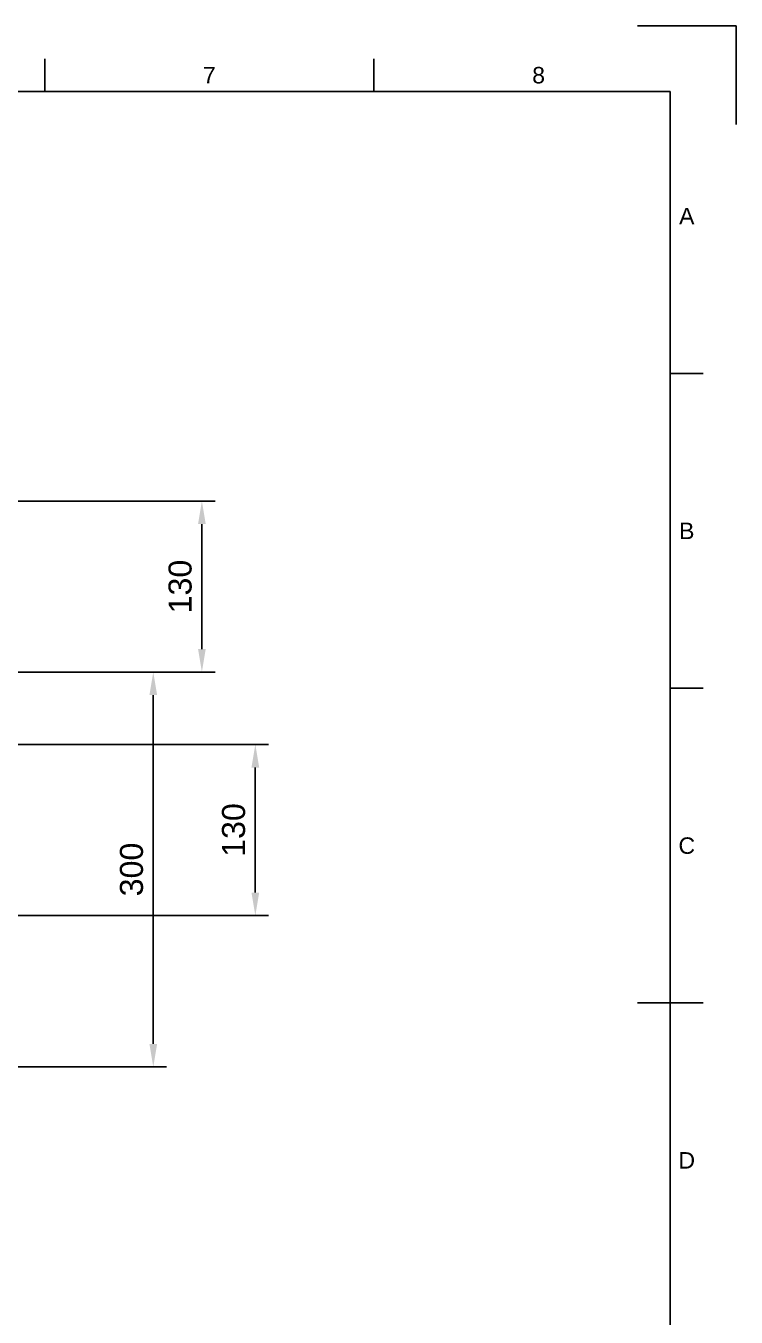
# Model space of a CAD drawing. Header units: millimetres. Extents: x 0 to 420, y 0 to 297.
# Drawn here: x 312.1 to 420, y 100.7 to 297 of the extents above; entities that cross this region are included whole.
import ezdxf
from ezdxf.enums import TextEntityAlignment as Align

# ---------------------------------------------------------------- set-up
doc = ezdxf.new("R2010")
doc.units = ezdxf.units.MM
doc.header["$LTSCALE"] = 0.75
doc.layers.add('Border', color=7, linetype='Continuous', lineweight=25)
doc.layers.add('Dimensions', color=7, linetype='Continuous', lineweight=25)
doc.styles.add('FusionTitle', font='arial.ttf')
doc.styles.get("Standard").update_dxf_attribs({"font": 'arial.ttf'})
doc.dimstyles.new('ISO-25', dxfattribs={"dimtxt": 3.5, "dimasz": 3.5, "dimexe": 2, "dimexo": 2, "dimgap": 1.5, "dimtad": 1, "dimzin": 12, "dimdsep": 46, "dimtxsty": 'Standard', "dimcen": 0, "dimclrd": 256, "dimclre": 256, "dimclrt": 256, "dimazin": 3, "dimtp": 0.1, "dimtm": 0.1, "dimtfac": 0.714, "dimtmove": 1, "dimatfit": 3, "dimfxl": 1, "dimtzin": 12, "dimarcsym": 0})

# ---------------------------------------------------------------- blocks, each defined once
blk = doc.blocks.new('ISO_A3_SHEET')
at = {"layer": 'Border'}
for p, q in [((315, 292), (315, 287)), ((365, 292), (365, 287)), ((410, 287), (20, 287)), ((410, 287), (410, 10)), ((415, 244.16666), (410, 244.16666)), ((415, 196.33333), (410, 196.33333)), ((415, 148.5), (405, 148.5))]:
    blk.add_line(p, q, dxfattribs=at)
at = {"layer": 'Defpoints'}
for p, q in [((420, 297), (405, 297)), ((420, 282), (420, 297))]:
    blk.add_line(p, q, dxfattribs=at)
at = {"layer": 'Border', "style": 'FusionTitle'}
for s, p in [('7', (340, 289.5)), ('8', (390, 289.5)), ('A', (412.5, 268.08333)), ('B', (412.5, 220.25)), ('C', (412.5, 172.41667)), ('D', (412.5, 124.58334))]:
    blk.add_text(s, height=2.5, dxfattribs=at).set_placement(p, align=Align.MIDDLE)
blk = doc.blocks.new('*D74')
at = {"layer": 'Defpoints', "color": 0, "transparency": 16777216}
for p in [(292.183569, 187.783863), (292.183569, 161.783863), (346.980413, 161.783863)]:
    blk.add_point(p, dxfattribs=at)
at = {"layer": 'Dimensions', "lineweight": -2, "transparency": 16777216}
for p, q in [((294.183569, 187.783863), (348.980413, 187.783863)), ((346.980413, 184.283863), (346.980413, 165.283863)), ((294.183569, 161.783863), (348.980413, 161.783863))]:
    blk.add_line(p, q, dxfattribs=at)
at = {"layer": 'Dimensions', "transparency": 16777216}
for points in [[(346.39708, 184.283863), (347.563746, 184.283863), (346.980413, 187.783863)], [(346.39708, 165.283863), (347.563746, 165.283863), (346.980413, 161.783863)]]:
    blk.add_solid(points, dxfattribs=at)
at = {"layer": 'Dimensions', "transparency": 16777216, "insert": (343.692214, 174.783863), "char_height": 3.5, "attachment_point": 5, "rotation": 90}
blk.add_mtext('130', dxfattribs=at)
blk = doc.blocks.new('*D76')
at = {"layer": 'Defpoints', "color": 0, "transparency": 16777216}
for p in [(294.725569, 198.783863), (294.725569, 138.783863), (331.481559, 138.783863)]:
    blk.add_point(p, dxfattribs=at)
at = {"layer": 'Dimensions', "lineweight": -2, "transparency": 16777216}
for p, q in [((296.725569, 198.783863), (333.481559, 198.783863)), ((331.481559, 195.283863), (331.481559, 142.283863)), ((296.725569, 138.783863), (333.481559, 138.783863))]:
    blk.add_line(p, q, dxfattribs=at)
at = {"layer": 'Dimensions', "transparency": 16777216}
for points in [[(330.898226, 195.283863), (332.064893, 195.283863), (331.481559, 198.783863)], [(330.898226, 142.283863), (332.064893, 142.283863), (331.481559, 138.783863)]]:
    blk.add_solid(points, dxfattribs=at)
at = {"layer": 'Dimensions', "transparency": 16777216, "insert": (328.19336, 168.783863), "char_height": 3.5, "attachment_point": 5, "rotation": 90}
blk.add_mtext('300', dxfattribs=at)
blk = doc.blocks.new('*D78')
at = {"layer": 'Defpoints', "color": 0, "transparency": 16777216}
for p in [(296.225569, 224.783863), (338.863555, 224.783863), (294.725569, 198.783863)]:
    blk.add_point(p, dxfattribs=at)
at = {"layer": 'Dimensions', "lineweight": -2, "transparency": 16777216}
for p, q in [((298.225569, 224.783863), (340.863555, 224.783863)), ((338.863555, 202.283863), (338.863555, 221.283863)), ((296.725569, 198.783863), (340.863555, 198.783863))]:
    blk.add_line(p, q, dxfattribs=at)
at = {"layer": 'Dimensions', "transparency": 16777216}
for points in [[(338.280221, 221.283863), (339.446888, 221.283863), (338.863555, 224.783863)], [(338.280221, 202.283863), (339.446888, 202.283863), (338.863555, 198.783863)]]:
    blk.add_solid(points, dxfattribs=at)
at = {"layer": 'Dimensions', "transparency": 16777216, "insert": (335.575355, 211.783863), "char_height": 3.5, "attachment_point": 5, "rotation": 90}
blk.add_mtext('130', dxfattribs=at)

msp = doc.modelspace()

# ---------------------------------------------------------------- block references
at = {"layer": 'Border'}
msp.add_blockref('ISO_A3_SHEET', (0, 0), dxfattribs=at)

# ---------------------------------------------------------------- dimensions: what is measured, and where the dimension line sits
at = {"layer": 'Dimensions'}
dim = msp.add_linear_dim(base=(338.863555, 224.783863), p1=(294.725569, 198.783863), p2=(296.225569, 224.783863), angle=270, dimstyle='ISO-25', override={"dimlfac": 5, "dimclrd": 256, "dimclre": 256}, dxfattribs=at)
dim.commit()
dim.dimension.update_dxf_attribs({"geometry": '*D78', "text_midpoint": (335.575355, 211.783863)})
for p1, p2, distance, picture, middle in [((294.725569, 198.783863), (294.725569, 138.783863), 36.75599, '*D76', (328.19336, 168.783863)), ((292.183569, 187.783863), (292.183569, 161.783863), 54.796844, '*D74', (343.692214, 174.783863))]:
    dim = msp.add_aligned_dim(p1=p1, p2=p2, distance=distance, dimstyle='ISO-25', override={"dimlfac": 5, "dimclrd": 256, "dimclre": 256}, dxfattribs=at)
    dim.commit()
    dim.dimension.update_dxf_attribs({"geometry": picture, "text_midpoint": middle})

doc.saveas('drawing.dxf')
